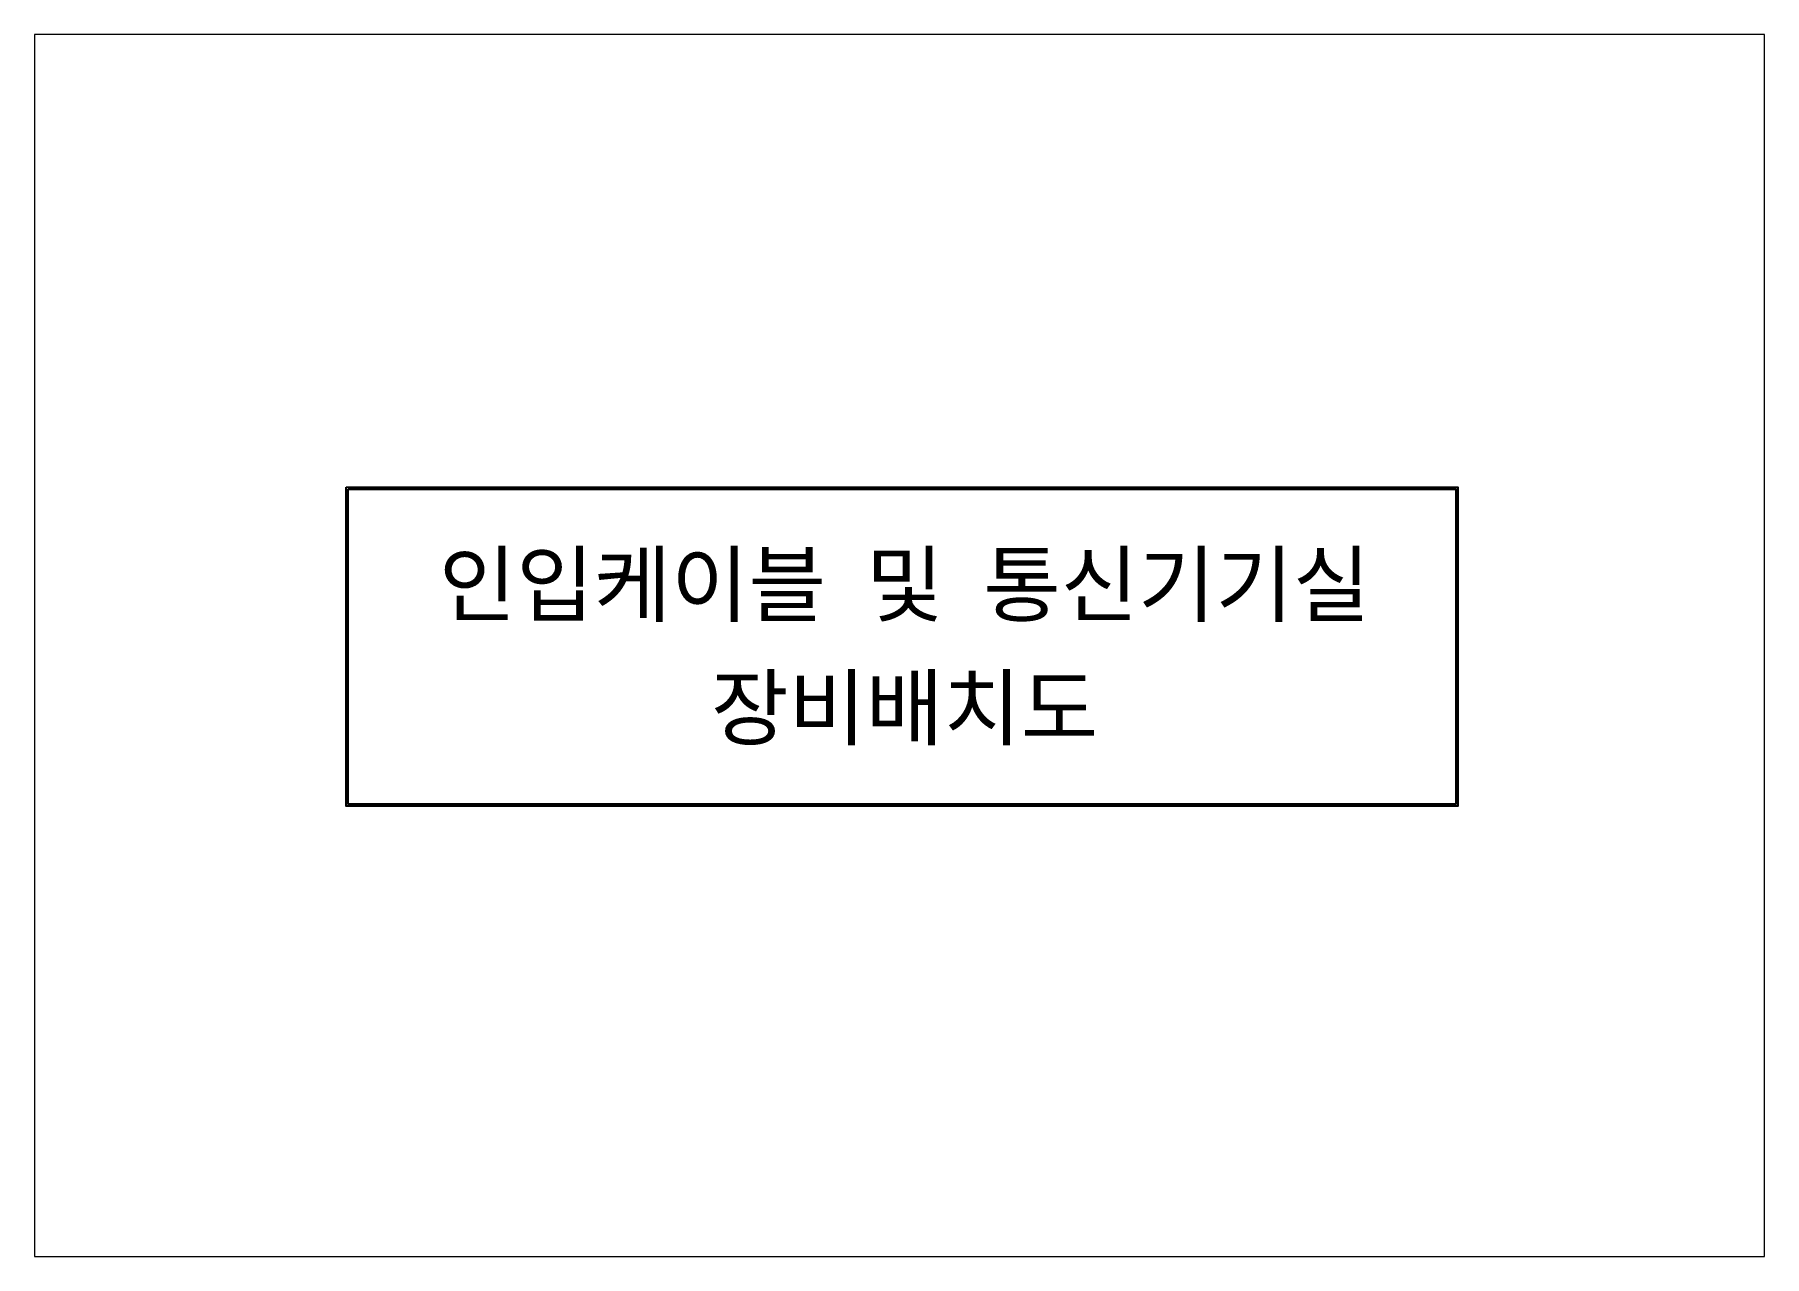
# Paper-space layout '배치1' of a CAD drawing. Header units: millimetres. Extents: x 0 to 841, y 0 to 594.
# The model-space entities are those that its viewports show. They can reach past a viewport. Long polylines and large blocks are cut down to what shows.
import ezdxf
from ezdxf.enums import TextEntityAlignment as Align

# ---------------------------------------------------------------- set-up
doc = ezdxf.new("R2010")
doc.units = ezdxf.units.MM
doc.layers.get('Defpoints').update_dxf_attribs({"color": 1})
doc.layers.add('TX-BORD', color=7, linetype='Continuous')
doc.styles.add('TITLE-TIK', font='GulimChe.ttf')

msp = doc.modelspace()

# ---------------------------------------------------------------- linework, layer by layer
at = {"layer": 'TX-BORD'}
for points in [[(151.48, 374.05), (691.93, 374.05), (691.93, 218.93), (151.48, 218.93)], [(152.48, 373.05), (690.93, 373.05), (690.93, 219.93), (152.48, 219.93)]]:
    msp.add_lwpolyline(points, close=True, dxfattribs=at)

# ---------------------------------------------------------------- texts
at = {"layer": 'TX-BORD', "style": 'TITLE-TIK'}
for s, p in [('인입케이블 및 통신기기실', (423, 327)), ('장비배치도', (423, 267))]:
    msp.add_text(s, height=30, dxfattribs=at).set_placement(p, align=Align.MIDDLE)

psp = doc.layouts.new('배치1')

# ---------------------------------------------------------------- viewports
at = {"layer": 'Defpoints', "view_target_point": (420.5, 297)}
psp.add_viewport(center=(420.5, 297), size=(841, 594), view_center_point=(0, 0), view_height=594, dxfattribs=at)

doc.saveas('drawing.dxf')
